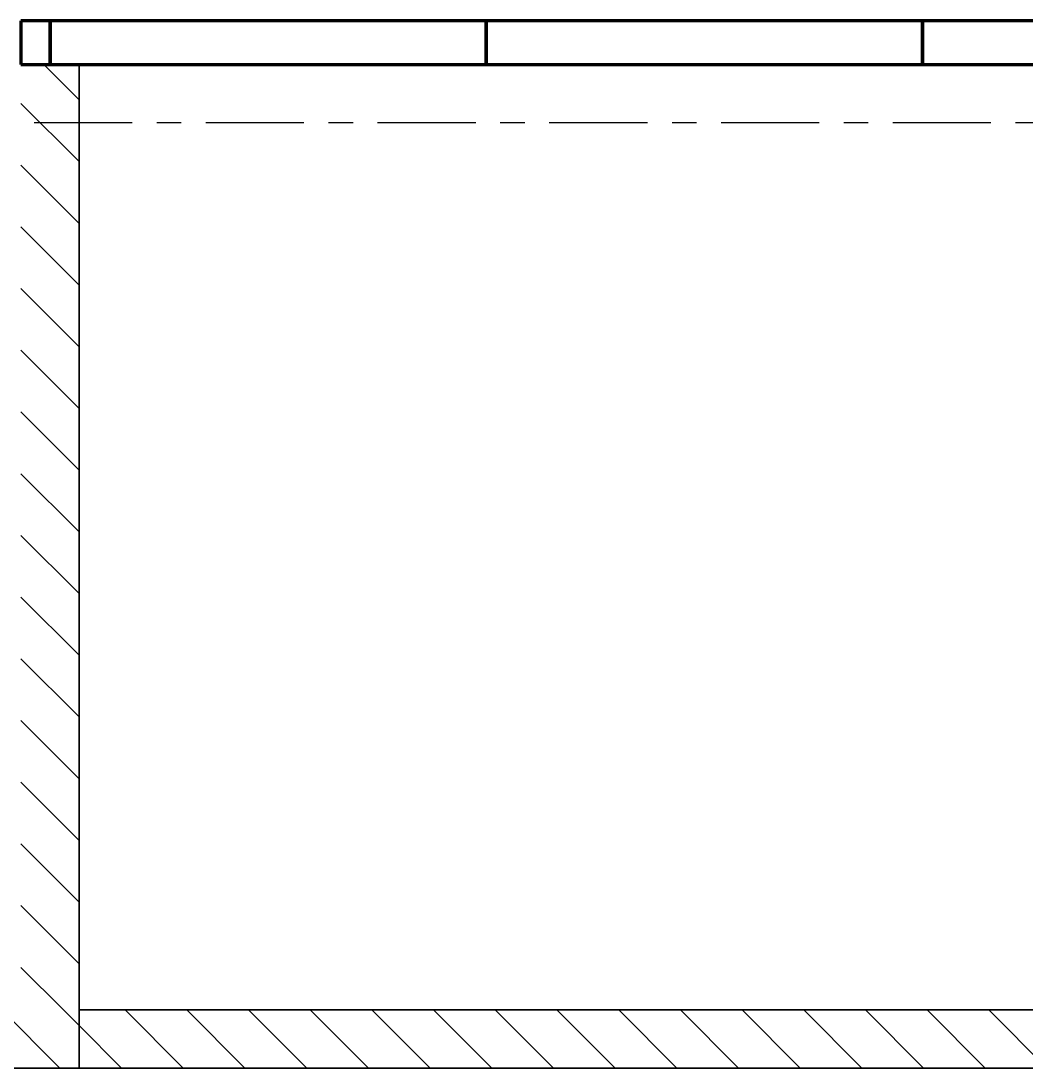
# Model space of a CAD drawing. Header units: millimetres. Extents: x -25371 to 2282244, y -90657 to 147824.
# Drawn here: x 2094498 to 2097954, y 42616 to 46215 of the extents above; entities that cross this region are included whole.
import ezdxf
from ezdxf.enums import TextEntityAlignment as Align

# ---------------------------------------------------------------- set-up
doc = ezdxf.new("R2010")
doc.units = ezdxf.units.MM
doc.linetypes.add('CENTER', pattern=[50.8, 31.75, -6.35, 6.35, -6.35])
doc.linetypes.add('TA_GL_000.90000', pattern=[2.475, 0.9, -0.225, 0.225, -0.225, 0.9])
for name, color, linetype in [('000 - 0_SYM_DWG_GRIDLINE_MAIN_COLOR_251', 7, 'Continuous'), ('000 - 0_SYM_DWG_SLOPE-SYM_TEXT_COLOR_3', 7, 'Continuous'), ('000 - EXISTING_BUILDING_MAIN_COLOR_1', 7, 'Continuous'), ('000 - EXISTING_BUILDING_MAIN_COLOR_251', 7, 'Continuous'), ('000 - GRID', 7, 'CENTER')]:
    doc.layers.add(name, color=color, linetype=linetype)
doc.styles.add('Arial', font='arial.ttf', dxfattribs={"height": 300})
doc.styles.add('TA', font='', dxfattribs={"height": 4.5})
doc.styles.get('TA').set_extended_font_data('Cordia New')
pattern_1 = [(45, (-24258.22, 8816.59), (-106.066, 106.066), [])]

# ---------------------------------------------------------------- blocks, each defined once
blk = doc.blocks.new('System Panel - DPA-AR_Facade_Solid Panel 150mm-V101-2505-01 EGRESS LEVEL PLAN')
at = {"layer": '000 - EXISTING_BUILDING_MAIN_COLOR_1', "color": 7, "lineweight": 70}
for p, q in [((750, -50), (-750, -50)), ((-750, -50), (-750, -200)), ((750, -200), (750, -50)), ((-750, -200), (750, -200))]:
    blk.add_line(p, q, dxfattribs=at)
blk = doc.blocks.new('System Panel - DPA-AR_Facade_Solid Panel 150mm-5093015-2505-01 EGRESS LEVEL PLAN')
at = {"layer": '000 - EXISTING_BUILDING_MAIN_COLOR_1', "color": 7, "lineweight": 70}
for p, q in [((50, -50), (-50, -50)), ((-50, -50), (-50, -200)), ((50, -200), (50, -50)), ((-50, -200), (50, -200))]:
    blk.add_line(p, q, dxfattribs=at)
blk = doc.blocks.new('A$C4b8f3cd2')
at = {"layer": '000 - EXISTING_BUILDING_MAIN_COLOR_251', "lineweight": 9}
h = blk.add_hatch(dxfattribs=at)
h.set_pattern_fill('FP_3', style=0, pattern_type=2)
h.set_pattern_definition(pattern_1)
h.paths.add_polyline_path([(3599.8, 9050), (3599.8, 12050), (3399.8, 12050), (3399.8, 9050)])
h = blk.add_hatch(dxfattribs=at)
h.set_pattern_fill('FP_3', style=0, pattern_type=2)
h.set_pattern_definition(pattern_1)
h.paths.add_polyline_path([(3599.8, 9050), (6849.5, 9050), (6849.5, 9250), (3599.8, 9250)])
h = blk.add_hatch(dxfattribs=at)
h.set_pattern_fill('FP_3', style=0, pattern_type=2)
h.set_pattern_definition(pattern_1)
h.paths.add_polyline_path([(3399.8, 3350), (3599.8, 3350), (3599.8, 9050), (3399.8, 9050), (3399.8, 3450)])
at = {"layer": '000 - EXISTING_BUILDING_MAIN_COLOR_1', "color": 7}
for p, q in [((3399.8, 12050), (3399.8, 9050)), ((3399.8, 3350), (3399.8, 12050)), ((6849.5, 9050), (6849.5, 9250)), ((3399.8, 9050), (3599.8, 9050)), ((3399.8, 9050), (3399.8, 3350)), ((3599.8, 9050), (3399.8, 9050)), ((3599.8, 9050), (6849.5, 9050)), ((3599.8, 3350), (3599.8, 9050)), ((6849.5, 9050), (3599.8, 9050)), ((3599.8, 9050), (3599.8, 3350)), ((6849.5, 3350), (6849.5, 9050))]:
    blk.add_line(p, q, dxfattribs=at)
at = {"layer": '000 - EXISTING_BUILDING_MAIN_COLOR_1', "color": 7, "rotation": 89.99999999999991}
for name, p in [('System Panel - DPA-AR_Facade_Solid Panel 150mm-5093015-2505-01 EGRESS LEVEL PLAN', (6799.5, 9200)), ('System Panel - DPA-AR_Facade_Solid Panel 150mm-V101-2505-01 EGRESS LEVEL PLAN', (6799.5, 8400)), ('System Panel - DPA-AR_Facade_Solid Panel 150mm-V101-2505-01 EGRESS LEVEL PLAN', (6799.5, 6900)), ('System Panel - DPA-AR_Facade_Solid Panel 150mm-V101-2505-01 EGRESS LEVEL PLAN', (6799.5, 5400))]:
    blk.add_blockref(name, p, dxfattribs=at)
blk = doc.blocks.new('*U332')
at = {"layer": '000 - 0_SYM_DWG_GRIDLINE_MAIN_COLOR_251', "color": 7, "linetype": 'ByBlock', "ltscale": 5}
blk.add_line((2, 0), (-307.656, 0), dxfattribs=at)
at = {"color": 7, "style": 'TA', "flags": 1}
blk.add_attdef('LOCATION', (6, -6), '', height=4.5, rotation=270, dxfattribs=at)
at = {"layer": '000 - 0_SYM_DWG_SLOPE-SYM_TEXT_COLOR_3', "color": 7, "style": 'Arial'}
blk.add_attdef('GRID-HEAD', text='', height=4, rotation=270, dxfattribs=at).set_placement((21.736, 0), align=Align.MIDDLE_CENTER)
blk = doc.blocks.new('C-1-VS01_REV00_20260615-121114_LOPF_DIMS')
at = {"layer": '000 - GRID', "color": 7, "linetype": 'TA_GL_000.90000', "xscale": 75, "yscale": 75, "zscale": 75, "rotation": 90}
blk.add_blockref('*U332', (6650, 13780), dxfattribs=at)

msp = doc.modelspace()

# ---------------------------------------------------------------- block references
at = {"color": 7, "rotation": 89.99999999999999}
for name in ['C-1-VS01_REV00_20260615-121114_LOPF_DIMS', 'A$C4b8f3cd2']:
    msp.add_blockref(name, (2103748.229, 39215.793), dxfattribs=at)

doc.saveas('drawing.dxf')
